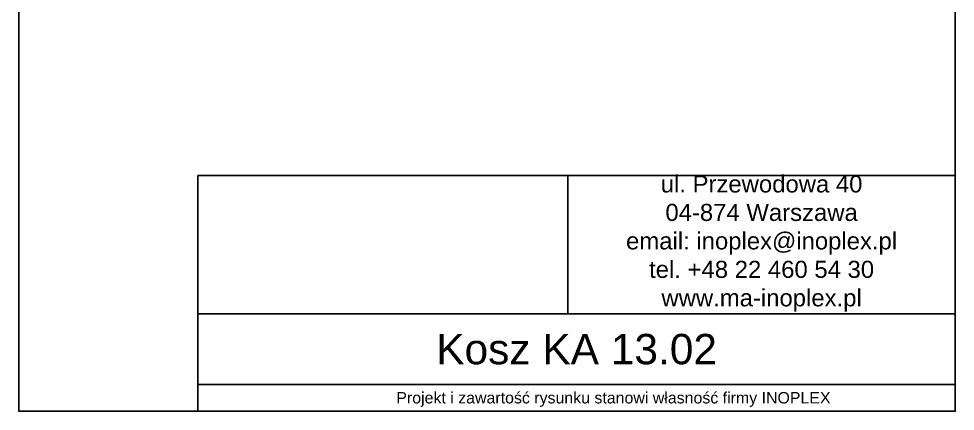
# Model space of a CAD drawing. Header units: millimetres. Extents: x 11868 to 14334, y 16216 to 19238.
# Drawn here: x 11868 to 14334, y 16216 to 17250 of the extents above; entities that cross this region are included whole.
import ezdxf

# ---------------------------------------------------------------- set-up
doc = ezdxf.new("R2010")
doc.units = ezdxf.units.MM
doc.header["$LTSCALE"] = 3
doc.styles.get("Standard").update_dxf_attribs({"font": 'arial.ttf'})
picture_1 = doc.add_image_def('image1.png', size_in_pixel=(179, 67))

msp = doc.modelspace()

# ---------------------------------------------------------------- linework, layer by layer
for p, q in [((12340.1, 16473), (12340.1, 16837.6)), ((12533.9, 16837.6), (14334, 16837.6)), ((14334, 16837.6), (14334, 16473)), ((12340.1, 16473), (12340.1, 16215.9)), ((14334, 16473), (12533.9, 16473)), ((14333.8, 16286.4), (12340.1, 16286.4))]:
    msp.add_line(p, q)
msp.add_lwpolyline([(11868.1, 19237.9), (14334, 19237.9), (14334, 16215.9), (11868.1, 16215.9)], close=True)

# ---------------------------------------------------------------- texts
at = {"attachment_point": 5}
for s, width, gutter_width, heights, insert, char_height in [('ul. Przewodowa 40\\P04-874 Warszawa\\Pemail: inoplex@inoplex.pl\\Ptel. +48 22 460 54 30\\Pwww.ma-inoplex.pl', 1019.877, 1, [432.7], (13824.1, 16658.1), 45), ('Kosz KA 13.02', 1993.625, 1, [0], (13337, 16379.2), 80), ('Projekt i zawartość rysunku stanowi własność firmy INOPLEX ', 1800.088, 12.5, [70.5], (13434, 16247), 30)]:
    msp.add_mtext_dynamic_manual_height_columns(s, width=width, gutter_width=gutter_width, heights=heights, dxfattribs=dict(at, insert=insert, char_height=char_height))

# ---------------------------------------------------------------- pictures from other files: only their frames are drawn
image = msp.add_image(picture_1, insert=(12340.1, 16473), size_in_units=(974, 364.6))
image.dxf.flags = 7

doc.saveas('drawing.dxf')
